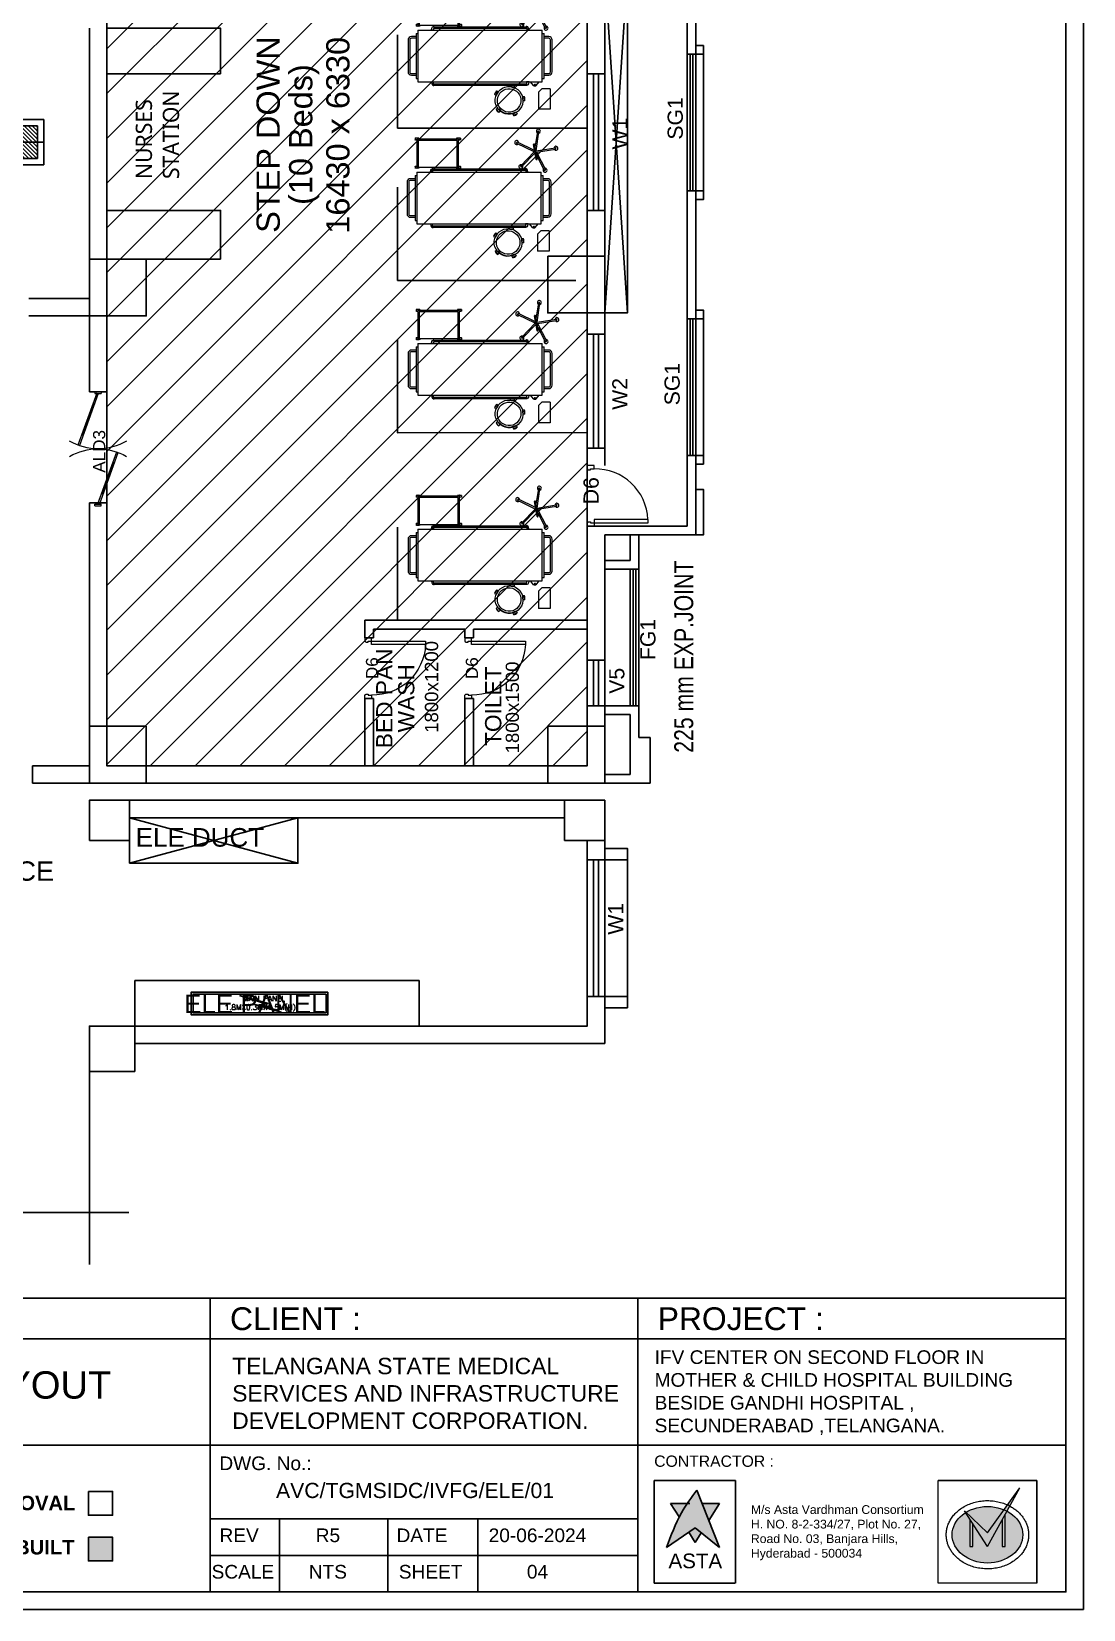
# Model space of a CAD drawing. Header units: millimetres. Extents: x 3552052 to 4144896, y -707811 to -630695.
# Drawn here: x 3640159 to 3654017, y -666235 to -645447 of the extents above; entities that cross this region are included whole.
import ezdxf
from ezdxf.enums import TextEntityAlignment as Align

# ---------------------------------------------------------------- set-up
doc = ezdxf.new("R2010")
doc.units = ezdxf.units.MM
doc.header["$LTSCALE"] = 6
doc.header["$MEASUREMENT"] = 0
doc.layers.get('0').update_dxf_attribs({"linetype": 'CONTINUOUS', "lineweight": 0})
for name, color, linetype, lineweight in [('0.0', 8, 'CONTINUOUS', 0), ('Bed', 33, 'CONTINUOUS', 0), ('Chajja', 7, 'CONTINUOUS', 0), ('COL', 5, 'CONTINUOUS', 0), ('D.F', 251, 'CONTINUOUS', 0), ('DIM', 7, 'CONTINUOUS', 0), ('DOOR', 44, 'CONTINUOUS', 0), ('ELE 36W LED LIGHT', 6, 'CONTINUOUS', 0), ('ELE-36W LED LIGHT', 210, 'CONTINUOUS', 0), ('ELE.ELECTRICAL PANELS', 1, 'CONTINUOUS', 0), ('formate text', 8, 'CONTINUOUS', 0), ('hatch', 252, 'CONTINUOUS', 0), ('JOINERY', 7, 'CONTINUOUS', 0), ('MEP_HVAC_TEXT', 7, 'CONTINUOUS', 0), ('TEXT', 5, 'CONTINUOUS', 0), ('TITLE', 7, 'CONTINUOUS', 0), ('WALL', 8, 'CONTINUOUS', 0), ('Window', 161, 'CONTINUOUS', 0)]:
    doc.layers.add(name, color=color, linetype=linetype, lineweight=lineweight)
doc.styles.add('ARI', font='arial.ttf')
doc.styles.add('ARIAL', font='arial.ttf')
doc.styles.add('FORMATE', font='arialbd.ttf')
doc.styles.add('ROMANS', font='romans.shx')

# ---------------------------------------------------------------- blocks, each defined once
blk = doc.blocks.new('Z$W@#5624')
at = {"layer": 'DOOR'}
for p, q in [((1779, 470), (957, 769)), ((0, 499), (25, 499)), ((0, 400), (0, 499)), ((25, 400), (25, 499)), ((1770, 446), (949, 745)), ((1122, 709), (1113, 685)), ((1610, 518), (1117, 697)), ((1614, 529), (1606, 506)), ((1798, 499), (1773, 499)), ((1773, 400), (1773, 499)), ((1798, 400), (1798, 499)), ((0, 400), (25, 400)), ((19, 429), (28, 453)), ((19, 429), (840, 130)), ((28, 453), (849, 154)), ((183, 369), (192, 393)), ((188, 381), (680, 202)), ((1779, 470), (1770, 446)), ((1798, 400), (1773, 400)), ((685, 214), (676, 190))]:
    blk.add_line(p, q, dxfattribs=at)
at = {"layer": 'DOOR', "color": 145, "extrusion": (0, 0, -1)}
for centre, start_param, end_param in [((0, 449), -0.523599, 0.523599), ((1798, 449), 2.617994, 3.665191)]:
    blk.add_ellipse(centre, major_axis=(899, 0), ratio=1, start_param=start_param, end_param=end_param, dxfattribs=at)
blk = doc.blocks.new('A$C6969112B')
at = {"layer": 'Bed', "color": 8}
for p, q in [((387, 1872), (116, 1872)), ((116, 1872), (116, 1719)), ((387, 1872), (387, 1762)), ((1421, 1704), (1464, 1956)), ((1438, 1701), (1481, 1953)), ((343, 1719), (116, 1719)), ((343, 1719), (387, 1762)), ((428, 1689), (478, 1729)), ((478, 1766), (1160, 1766)), ((478, 131), (478, 1766)), ((521, 1793), (1116, 1793)), ((521, 1766), (521, 1793)), ((1116, 1766), (1116, 1793)), ((1160, 131), (1160, 1766)), ((1374, 1709), (1186, 1807)), ((1421, 1704), (1194, 1823)), ((1409, 1685), (1229, 1510)), ((1425, 1676), (1242, 1497)), ((1324, 1707), (1324, 1710)), ((1329, 1699), (1522, 1666)), ((1332, 1716), (1525, 1683)), ((1340, 1697), (1343, 1714)), ((1425, 1676), (1538, 1447)), ((1438, 1701), (1691, 1738)), ((1443, 1679), (1554, 1454)), ((1483, 1690), (1694, 1721)), ((1512, 1667), (1515, 1685)), ((1530, 1671), (1531, 1675)), ((229, 1539), (227, 1517)), ((227, 1517), (279, 1511)), ((229, 1539), (281, 1533)), ((281, 1533), (279, 1511)), ((428, 1654), (478, 1615)), ((432, 1559), (432, 1557)), ((434, 343), (434, 1557)), ((451, 343), (451, 1557)), ((453, 1559), (453, 1557)), ((476, 1595), (476, 1561)), ((1162, 1595), (1162, 1561)), ((1185, 1559), (1185, 1557)), ((1186, 343), (1186, 1557)), ((1204, 343), (1204, 1557)), ((1205, 1559), (1205, 1557)), ((55, 1439), (34, 1391)), ((54, 1382), (34, 1391)), ((75, 1430), (54, 1382)), ((75, 1430), (55, 1439)), ((72, 1402), (64, 1406)), ((429, 1399), (408, 1396)), ((408, 1396), (414, 1344)), ((436, 1347), (414, 1344)), ((429, 1399), (436, 1347)), ((76, 1196), (91, 1212)), ((116, 1161), (76, 1196)), ((130, 1178), (91, 1212)), ((120, 1198), (114, 1191)), ((116, 1161), (130, 1178)), ((347, 1187), (301, 1160)), ((313, 1141), (301, 1160)), ((358, 1168), (313, 1141)), ((358, 1168), (347, 1187)), ((1234, 703), (1212, 703)), ((1212, 703), (1212, 650)), ((1223, 650), (1212, 650)), ((1223, 131), (1223, 676)), ((1223, 676), (1594, 676)), ((1223, 659), (1577, 659)), ((1234, 703), (1234, 676)), ((1577, 659), (1577, 148)), ((1605, 703), (1583, 703)), ((1583, 703), (1583, 676)), ((1594, 676), (1594, 131)), ((1605, 650), (1594, 650)), ((1605, 703), (1605, 650)), ((432, 340), (432, 343)), ((453, 340), (453, 343)), ((476, 304), (476, 339)), ((1162, 304), (1162, 339)), ((1185, 340), (1185, 343)), ((1205, 340), (1205, 343)), ((1160, 131), (478, 131)), ((521, 105), (521, 131)), ((1116, 105), (521, 105)), ((1116, 105), (1116, 131)), ((1223, 157), (1212, 157)), ((1212, 157), (1212, 105)), ((1234, 105), (1212, 105)), ((1577, 148), (1223, 148)), ((1594, 131), (1223, 131)), ((1234, 131), (1234, 105)), ((1583, 131), (1583, 105)), ((1605, 105), (1583, 105)), ((1605, 157), (1594, 157)), ((1605, 157), (1605, 105))]:
    blk.add_line(p, q, dxfattribs=at)
for points in [[(565, 1793), (565, 1854, -0.414214), (608, 1897), (1029, 1897, -0.414214), (1073, 1854), (1073, 1793)], [(587, 1793), (587, 1854, -0.414214), (608, 1875), (1029, 1875, -0.414214), (1051, 1854), (1051, 1793)], [(476, 1593), (451, 1585, 0.318781), (430, 1563), (430, 1559), (455, 1559), (455, 1563), (476, 1563)], [(1162, 1593), (1186, 1585, -0.318781), (1208, 1563), (1208, 1559), (1182, 1559), (1182, 1563), (1162, 1563)], [(476, 307), (451, 314, -0.318781), (430, 336), (430, 340), (455, 340), (455, 336), (476, 336)], [(1162, 307), (1186, 314, 0.318781), (1208, 336), (1208, 340), (1182, 340), (1182, 336), (1162, 336)], [(1073, 105), (1073, 44, -0.414214), (1029, 0), (608, 0, -0.414214), (565, 44), (565, 105)], [(1051, 105), (1051, 44, -0.414214), (1029, 22), (608, 22, -0.414214), (587, 44), (587, 105)]]:
    blk.add_lwpolyline(points, format="xyb", dxfattribs=at)
for points in [[(432, 1557), (453, 1557)], [(476, 1595), (478, 1595)], [(476, 1561), (478, 1561)], [(1162, 1595), (1160, 1595)], [(1162, 1561), (1160, 1561)], [(1205, 1557), (1185, 1557)], [(432, 343), (453, 343)], [(476, 339), (478, 339)], [(476, 304), (478, 304)], [(1162, 339), (1160, 339)], [(1162, 304), (1160, 304)], [(1205, 343), (1185, 343)]]:
    blk.add_lwpolyline(points, dxfattribs=at)
blk.add_circle((435, 1672), 9.27, dxfattribs=at)
for centre, radius, start, end in [((441, 1672), 21.4, 125.427, 234.573), ((1289, 676), 80.7, 161.0754, 198.9246), ((1158, 676), 80.7, 0, 18.9246), ((1660, 676), 80.7, 161.0754, 180), ((1529, 676), 80.7, 341.0754, 18.9246), ((1289, 131), 80.7, 161.0754, 198.9246), ((1158, 131), 80.7, 341.0754, 0), ((1660, 131), 80.7, 180, 198.9246), ((1529, 131), 80.7, 341.0754, 18.9246)]:
    blk.add_arc(centre, radius, start, end, dxfattribs=at)
at = {"layer": 'Bed', "color": 8, "extrusion": (0, 0, -1)}
for centre, major_axis, start_param, end_param in [((1474, 1962), (18.5, 18.5), 2.86537, 8.468881), ((1471, 1955), (4.94, 4.94), 4.096329, 5.660611), ((1427, 1691), (194, 194), -0.622575, -0.609545), ((1474, 1954), (4.94, 4.94), -0.609545, 0.954736), ((1184, 1818), (18.5, 18.5), 1.608733, 7.212244), ((1189, 1814), (4.94, 4.94), 2.839692, 4.403974), ((1427, 1691), (194, 194), 4.403974, 4.417003), ((1191, 1817), (4.94, 4.94), 4.417003, 5.981285), ((1331, 1705), (4.94, 4.94), 2.525533, 4.096329), ((1331, 1709), (4.94, 4.94), 4.096329, 5.667125), ((1523, 1672), (4.94, 4.94), 0.954736, 2.525533), ((1524, 1676), (4.94, 4.94), -0.61606, 0.954736), ((1699, 1730), (18.5, 18.5), 4.122007, 9.725518), ((1692, 1731), (4.94, 4.94), -0.930219, 0.634062), ((1693, 1728), (4.94, 4.94), 0.647092, 2.211374), ((1427, 1691), (-194, 194), 2.204859, 2.217888), ((232, 1332), (-182, 20), -0.000636, 6.282549), ((232, 1332), (-154, 17), -0.00023, 6.282955), ((261, 1590), (-57.1, 57.1), 3.707499, 4.368094), ((247, 1460), (-57.1, 57.1), 0.565907, 1.226501), ((1230, 1499), (18.5, 18.5), 0.352096, 5.955607), ((1234, 1505), (4.94, 4.94), 3.160366, 4.724648), ((1427, 1691), (-194, 194), 4.718133, 4.731162), ((1237, 1502), (4.94, 4.94), 1.583055, 3.147337), ((1549, 1444), (18.5, 18.5), -0.904541, 4.69897), ((114, 1384), (-57.1, 57.1), 5.588367, 6.248962), ((232, 1332), (-123, 123), 4.624291, 5.911682), ((-5, 1437), (-57.1, 57.1), 2.446775, 3.107369), ((487, 1380), (-57.1, 57.1), 5.038602, 5.699197), ((357, 1363), (-57.1, 57.1), 1.897009, 2.557604), ((1544, 1450), (4.94, 4.94), 1.903729, 3.468011), ((1427, 1691), (194, 194), 1.8907, 1.903729), ((1547, 1451), (4.94, 4.94), 0.326418, 1.8907), ((146, 1236), (-57.1, 57.1), 4.308534, 4.969129), ((61, 1137), (-57.1, 57.1), 1.166941, 1.827536), ((363, 1107), (-57.1, 57.1), 6.205277, 6.865872), ((296, 1220), (-57.1, 57.1), 3.063684, 3.724279)]:
    blk.add_ellipse(centre, major_axis=major_axis, ratio=1, start_param=start_param, end_param=end_param, dxfattribs=at)
blk = doc.blocks.new('1000')
at = {"layer": 'DOOR'}
for p, q in [((0, -111, 0), (0, 0)), ((0, 0), (55, 0, 0)), ((945, 0, 0), (945, -2, 0)), ((1000, 0), (945, 0, 0)), ((1000, -111, 0), (1000, 0)), ((55, -111, 0), (0, -111, 0)), ((55, 0, 0), (55, -3, 0)), ((70, -55, 0), (55, -55, 0)), ((55, -55, 0), (55, -111, 0)), ((55, -111, 0), (55, -1001, 0)), ((111, -111, 0), (55, -111, 0)), ((70, -15, 0), (68, -15, 0)), ((70, -15, 0), (70, -55, 0)), ((111, -1001, 0), (111, -111, 0)), ((930, -15, 0), (930, -55, 0)), ((930, -15, 0), (932, -15, 0)), ((930, -55, 0), (945, -55, 0)), ((945, -55, 0), (945, -111, 0)), ((945, -111, 0), (1000, -111, 0)), ((55, -1001, 0), (111, -1001, 0))]:
    blk.add_line(p, q, dxfattribs=at)
for centre, start_param, end_param in [((55, -15, 0), 3.926897, 5.497693), ((945, -15, 0), -0.785492, 0.785304)]:
    blk.add_ellipse(centre, major_axis=(-8.84, 8.84, 0), ratio=1, start_param=start_param, end_param=end_param, dxfattribs=at)
at = {"layer": 'DOOR', "color": 145}
blk.add_ellipse((71, -128, 0), major_axis=(597, 637, 0), ratio=0.999944, start_param=3.940126, end_param=5.484659, dxfattribs=at)
blk = doc.blocks.new('light300x600')
at = {"layer": 'ELE-36W LED LIGHT', "lineweight": 25}
for p, q in [((918215, -78407), (918215, -79007)), ((918815, -78407), (918215, -78407)), ((918298, -78491), (918299, -78491)), ((918298, -78544), (918352, -78491)), ((918298, -78597), (918405, -78491)), ((918298, -78650), (918458, -78491)), ((918298, -78703), (918511, -78491)), ((918298, -78756), (918564, -78491)), ((918298, -78809), (918617, -78491)), ((918298, -78862), (918670, -78491)), ((918298, -78916), (918723, -78491)), ((918298, -78491), (918298, -78924)), ((918731, -78491), (918298, -78491)), ((918343, -78924), (918731, -78536)), ((918515, -78407), (918515, -79007)), ((918731, -78924), (918731, -78491)), ((918815, -79007), (918815, -78407)), ((918215, -78707), (918815, -78707)), ((918396, -78924), (918731, -78589)), ((918449, -78924), (918731, -78642)), ((918502, -78924), (918731, -78695)), ((918555, -78924), (918731, -78748)), ((918298, -78924), (918731, -78924)), ((918608, -78924), (918731, -78801)), ((918661, -78924), (918731, -78854)), ((918714, -78924), (918731, -78907)), ((918215, -79007), (918815, -79007))]:
    blk.add_line(p, q, dxfattribs=at)
blk = doc.blocks.new('IVF-CONTRACTOR')
at = {"lineweight": -3, "true_color": 0x293189}
h = blk.add_hatch(color=177, dxfattribs=at)
h.dxf.hatch_style = 1
edge = h.paths.add_edge_path()
edge.add_spline(control_points=[(3037286, -1386527), (3037185, -1386667), (3036944, -1387001), (3036801, -1387388), (3036719, -1387609)], knot_values=[0, 0, 0, 0, 519.520055, 1226.818077, 1226.818077, 1226.818077, 1226.818077], degree=3, periodic=0)
edge.add_line((3036719, -1387609), (3037255, -1387240))
edge.add_line((3037255, -1387240), (3037717, -1387609))
edge.add_line((3037717, -1387609), (3037286, -1386527))
at = {"lineweight": -3, "true_color": 0xc7c8ca}
h = blk.add_hatch(color=9, dxfattribs=at)
h.dxf.hatch_style = 1
edge = h.paths.add_edge_path()
edge.add_spline(control_points=[(3036953, -1387033), (3036967, -1387008), (3037022, -1386919), (3037088, -1386836), (3037139, -1386779)], knot_values=[3356.588859, 3356.588859, 3356.588859, 3356.588859, 3831.174934, 5081.098827, 5081.098827, 5081.098827, 5081.098827], degree=3, periodic=0)
edge.add_line((3037139, -1386779), (3036793, -1386779))
edge.add_line((3036793, -1386779), (3036953, -1387033))
h.paths.add_polyline_path([(3037717, -1386779), (3037386, -1386779), (3037515, -1387102)])
h.paths.add_polyline_path([(3037370, -1387332), (3037255, -1387240), (3037134, -1387323), (3037255, -1387517)])
at = {"true_color": 0xed1f24}
h = blk.add_hatch(color=240, dxfattribs=at)
h.dxf.hatch_style = 1
edge = h.paths.add_edge_path()
edge.add_line((3042329, -1386921), (3042349, -1386951))
edge.add_ellipse((3042760, -1387369), major_axis=(-665, 0), ratio=0.800236, start_angle=-52.6357, end_angle=-51.8324, ccw=False)
edge.add_line((3042356, -1386946), (3042329, -1386921))
at = {"layer": '0.0', "true_color": 0xed1f24}
h = blk.add_hatch(color=240, dxfattribs=at)
h.dxf.hatch_style = 1
edge = h.paths.add_edge_path()
edge.add_line((3042760, -1387590), (3043125, -1386925))
edge.add_ellipse((3042760, -1387369), major_axis=(-665, 0), ratio=0.800236, start_angle=-123.3804, end_angle=-117.8517)
edge.add_line((3043070, -1386899), (3042760, -1387331))
edge.add_line((3042760, -1387331), (3042356, -1386946))
edge.add_ellipse((3042760, -1387369), major_axis=(-665, 0), ratio=0.800236, start_angle=-52.6357, end_angle=-51.8324)
edge.add_line((3042349, -1386951), (3042760, -1387590))
edge = h.paths.add_edge_path()
edge.add_spline(control_points=[(3043179, -1386828), (3043165, -1386821), (3043150, -1386814), (3043136, -1386807)], knot_values=[-2.156071, -2.156071, -2.156071, -2.156071, -2.090953, -2.090953, -2.090953, -2.090953], degree=3, periodic=0)
edge.add_line((3043136, -1386807), (3043070, -1386899))
edge.add_ellipse((3042760, -1387369), major_axis=(-665, 0), ratio=0.800236, start_angle=-123.3804, end_angle=-117.8517, ccw=False)
edge.add_line((3043125, -1386925), (3043179, -1386828))
edge = h.paths.add_edge_path()
edge.add_line((3043367, -1386486), (3043136, -1386807))
edge.add_spline(control_points=[(3043136, -1386807), (3043150, -1386814), (3043165, -1386821), (3043179, -1386828)], knot_values=[-2.156071, -2.156071, -2.156071, -2.156071, -2.090953, -2.090953, -2.090953, -2.090953], degree=3, periodic=0)
edge.add_line((3043179, -1386828), (3043367, -1386486))
at = {"layer": '0.0', "true_color": 0x139b48}
h = blk.add_hatch(color=114, dxfattribs=at)
h.dxf.hatch_style = 1
edge = h.paths.add_edge_path()
edge.add_ellipse((3042760, -1387369), major_axis=(-665, 0), ratio=0.800236, start_angle=-51.8324, end_angle=236.6196)
edge.add_line((3043125, -1386925), (3043091, -1386988))
edge.add_line((3043091, -1386988), (3043091, -1387590))
edge.add_line((3043091, -1387590), (3043036, -1387590))
edge.add_line((3043036, -1387590), (3043036, -1387088))
edge.add_line((3043036, -1387088), (3042760, -1387590))
edge.add_line((3042760, -1387590), (3042484, -1387160))
edge.add_line((3042484, -1387160), (3042484, -1387590))
edge.add_line((3042484, -1387590), (3042428, -1387590))
edge.add_line((3042428, -1387590), (3042428, -1387075))
edge.add_line((3042428, -1387075), (3042349, -1386951))
edge = h.paths.add_edge_path()
edge.add_ellipse((3042760, -1387369), major_axis=(-665, 0), ratio=0.800236, start_angle=-117.8517, end_angle=-52.6357)
edge.add_line((3042356, -1386946), (3042760, -1387331))
edge.add_line((3042760, -1387331), (3043070, -1386899))
at = {"layer": '0.0', "true_color": 0x000000}
h = blk.add_hatch(color=18, dxfattribs=at)
h.dxf.hatch_style = 1
h.paths.add_polyline_path([(3042484, -1387160), (3042428, -1387075), (3042428, -1387590), (3042484, -1387590)])
h.paths.add_polyline_path([(3043036, -1387590), (3043091, -1387590), (3043091, -1386988), (3043036, -1387088)])
at = {"lineweight": -3}
for p, q in [((3036484, -1386350), (3038013, -1386350)), ((3036484, -1388267), (3036484, -1386350)), ((3036485, -1386350), (3038009, -1386350)), ((3036485, -1388278), (3036485, -1386350)), ((3038013, -1386350), (3038013, -1388267)), ((3041829, -1386350), (3043688, -1386350)), ((3043688, -1386350), (3043688, -1388278)), ((3038011, -1388278), (3036483, -1388278))]:
    blk.add_line(p, q, dxfattribs=at)
at = {"color": 251, "lineweight": -3, "true_color": 0x636466}
for p, q in [((3037717, -1387609), (3037286, -1386527)), ((3036793, -1386779), (3037155, -1386779)), ((3036953, -1387033), (3036793, -1386779)), ((3037386, -1386779), (3037717, -1386779)), ((3037515, -1387102), (3037717, -1386779)), ((3036719, -1387609), (3037255, -1387240)), ((3037255, -1387517), (3037134, -1387323)), ((3037717, -1387609), (3037255, -1387240)), ((3037255, -1387517), (3037370, -1387332))]:
    blk.add_line(p, q, dxfattribs=at)
blk.add_spline([(3036719, -1387609), (3036998, -1386959), (3037286, -1386527)], degree=3, dxfattribs=at)
at = {"layer": '0.0'}
for p, q in [((3036485, -1386350), (3038009, -1386350)), ((3036485, -1388278), (3036485, -1386350)), ((3036485, -1388278), (3036485, -1386350)), ((3036485, -1386350), (3038009, -1386350)), ((3038013, -1386350), (3038013, -1388278)), ((3041829, -1386350), (3043688, -1386350)), ((3041829, -1388278), (3041829, -1386350)), ((3043688, -1386350), (3043688, -1388278)), ((3038009, -1388278), (3036485, -1388278)), ((3043688, -1388278), (3041829, -1388278))]:
    blk.add_line(p, q, dxfattribs=at)
at = {"layer": '0.0', "color": 18, "true_color": 0x000000}
for p, q in [((3042760, -1387590), (3043367, -1386486)), ((3042760, -1387331), (3043367, -1386486)), ((3042760, -1387590), (3042329, -1386921)), ((3042329, -1386921), (3042760, -1387331)), ((3042428, -1387075), (3042428, -1387590)), ((3043036, -1387088), (3043036, -1387590)), ((3043091, -1387590), (3043091, -1386988)), ((3042484, -1387590), (3042484, -1387160)), ((3042428, -1387590), (3042484, -1387590)), ((3043036, -1387590), (3043091, -1387590))]:
    blk.add_line(p, q, dxfattribs=at)
at = {"layer": '0.0'}
blk.add_ellipse((3042760, -1387369), major_axis=(-665, 0), ratio=0.800236, start_param=-3.141592653589793, end_param=3.141592653589793, dxfattribs=at)
blk.add_open_spline([(3043535, -1387369), (3043535, -1387353), (3043534, -1387336), (3043530, -1387296), (3043527, -1387272), (3043516, -1387226), (3043509, -1387202), (3043492, -1387157), (3043483, -1387135), (3043460, -1387092), (3043448, -1387071), (3043420, -1387031), (3043405, -1387011), (3043372, -1386974), (3043355, -1386956), (3043318, -1386922), (3043298, -1386906), (3043258, -1386875), (3043236, -1386861), (3043183, -1386829), (3043150, -1386812), (3043081, -1386783), (3043045, -1386771), (3042972, -1386750), (3042935, -1386742), (3042860, -1386731), (3042821, -1386728), (3042745, -1386726), (3042706, -1386727), (3042630, -1386735), (3042593, -1386741), (3042518, -1386757), (3042482, -1386768), (3042412, -1386794), (3042377, -1386809), (3042312, -1386843), (3042280, -1386862), (3042221, -1386905), (3042194, -1386928), (3042147, -1386974), (3042127, -1386996), (3042091, -1387042), (3042074, -1387067), (3042045, -1387117), (3042033, -1387143), (3042012, -1387197), (3042003, -1387225), (3041992, -1387276), (3041988, -1387299), (3041984, -1387347), (3041984, -1387371), (3041986, -1387418), (3041989, -1387442), (3041997, -1387489), (3042003, -1387512), (3042018, -1387557), (3042026, -1387580), (3042047, -1387623), (3042058, -1387645), (3042084, -1387686), (3042098, -1387706), (3042129, -1387744), (3042145, -1387762), (3042180, -1387798), (3042199, -1387814), (3042238, -1387846), (3042259, -1387861), (3042311, -1387894), (3042343, -1387912), (3042409, -1387944), (3042444, -1387957), (3042515, -1387980), (3042552, -1387989), (3042626, -1388003), (3042664, -1388007), (3042740, -1388012), (3042778, -1388012), (3042854, -1388008), (3042892, -1388003), (3042966, -1387989), (3043003, -1387980), (3043074, -1387958), (3043109, -1387944), (3043175, -1387913), (3043208, -1387895), (3043268, -1387856), (3043297, -1387834), (3043351, -1387787), (3043376, -1387761), (3043416, -1387713), (3043432, -1387690), (3043462, -1387643), (3043475, -1387619), (3043497, -1387569), (3043507, -1387543), (3043522, -1387491), (3043527, -1387464), (3043533, -1387415), (3043535, -1387392), (3043535, -1387369)], degree=3, knots=[-3.141593, -3.141593, -3.141593, -3.141593, -3.06788, -3.06788, -2.960953, -2.960953, -2.854026, -2.854026, -2.747099, -2.747099, -2.640172, -2.640172, -2.533245, -2.533245, -2.426319, -2.426319, -2.319392, -2.319392, -2.212465, -2.212465, -2.059875, -2.059875, -1.907286, -1.907286, -1.754697, -1.754697, -1.602107, -1.602107, -1.449518, -1.449518, -1.296928, -1.296928, -1.144339, -1.144339, -0.99175, -0.99175, -0.83916, -0.83916, -0.686571, -0.686571, -0.558641, -0.558641, -0.43071, -0.43071, -0.30278, -0.30278, -0.17485, -0.17485, -0.068516, -0.068516, 0.037819, 0.037819, 0.144154, 0.144154, 0.250488, 0.250488, 0.356823, 0.356823, 0.463157, 0.463157, 0.569492, 0.569492, 0.675826, 0.675826, 0.782161, 0.782161, 0.888495, 0.888495, 1.039928, 1.039928, 1.191361, 1.191361, 1.342794, 1.342794, 1.494227, 1.494227, 1.64566, 1.64566, 1.797093, 1.797093, 1.948526, 1.948526, 2.099959, 2.099959, 2.251392, 2.251392, 2.402825, 2.402825, 2.554258, 2.554258, 2.675591, 2.675591, 2.796924, 2.796924, 2.918258, 2.918258, 3.039591, 3.039591, 3.141593, 3.141593, 3.141593, 3.141593], dxfattribs=at)
at = {"lineweight": -3, "attachment_point": 1, "style": 'ARIAL'}
for s, width, gutter_width, insert, char_height in [('{\\C256;CONTRACTOR :}', 3919.85, 1060, (3036485, -1385878), 212.06), ('{\\C256;M/s Asta Vardhman Consortium\\PH. NO. 8-2-334/27, Plot No. 27, Road No. 03, Banjara Hills, Hyderabad - 500034}', 3696.75, 822, (3038306, -1386813), 164.38)]:
    blk.add_mtext_dynamic_manual_height_columns(s, width=width, gutter_width=gutter_width, heights=[0], dxfattribs=dict(at, insert=insert, char_height=char_height))
at = {"lineweight": 100, "insert": (3036754, -1387723), "char_height": 276.9, "attachment_point": 1, "style": 'ARIAL'}
blk.add_mtext_dynamic_manual_height_columns('ASTA', width=997.56, gutter_width=254, heights=[0], dxfattribs=at)

msp = doc.modelspace()

# ---------------------------------------------------------------- hatches: boundary and pattern name
at = {"layer": 'D.F', "lineweight": -3}
h = msp.add_hatch(dxfattribs=at)
h.set_pattern_fill('ANSI31', scale=3333, style=0)
h.set_pattern_definition([(45, (604798.23, 78814.76), (-294.59836, 294.59836), [])])
h.paths.add_polyline_path([(3641150.4, -638688.9), (3647480.4, -638688.9), (3647480.4, -655118.9), (3641150.4, -655118.9)])
at = {"layer": 'MEP_HVAC_TEXT', "lineweight": -3}
h = msp.add_hatch(color=1, dxfattribs=at)
h.dxf.hatch_style = 1
h.paths.add_polyline_path([(3640907.5, -665284.1), (3640907.5, -665596.7), (3641226.3, -665596.7), (3641226.3, -665284.1)])

# ---------------------------------------------------------------- linework, layer by layer
at = {"lineweight": -3}
for p, q in [((3653785.4, -662135.9), (3632605.4, -662135.9)), ((3642510.6, -666003.3), (3642510.6, -662135.9))]:
    msp.add_line(p, q, dxfattribs=at)
at = {"color": 7, "lineweight": 30}
msp.add_line((3653785.4, -666003.3), (3642510.6, -666003.3), dxfattribs=at)
for points in [[(3654017.3, -634223.7), (3654017.3, -666235.1), (3608936.1, -666235.1), (3608936.1, -634223.7)], [(3653785.4, -634455.5), (3653785.4, -666003.3), (3609167.9, -666003.3), (3609167.9, -634455.5)]]:
    msp.add_lwpolyline(points, close=True, dxfattribs=at)
at = {"layer": '0.0', "color": 7, "lineweight": 30, "elevation": -120}
for points in [[(3640907.5, -664681.1), (3641226.3, -664681.1), (3641226.3, -664993.8), (3640907.5, -664993.8)], [(3640907.5, -665284.1), (3641226.3, -665284.1), (3641226.3, -665596.7), (3640907.5, -665596.7)]]:
    msp.add_lwpolyline(points, close=True, dxfattribs=at)
at = {"layer": 'Chajja', "color": 7, "lineweight": 30}
msp.add_line((3648010.4, -656358.9, -101230.8), (3648010.4, -658158.9, -101230.8), dxfattribs=at)
at = {"layer": 'Chajja', "color": 251, "lineweight": -3, "elevation": -101230.8}
msp.add_lwpolyline([(3647710.4, -656208.9), (3648010.4, -656208.9), (3648010.4, -656358.9), (3647710.4, -656358.9)], dxfattribs=at)
at = {"layer": 'Chajja', "color": 7, "lineweight": 30, "elevation": -101230.8}
msp.add_lwpolyline([(3647710.4, -658158.9), (3648010.4, -658158.9), (3648010.4, -658308.9), (3647710.4, -658308.9)], dxfattribs=at)
at = {"layer": 'COL', "color": 7, "lineweight": 30}
for points in [[(3640920.4, -656104.1), (3640920.4, -655574.1), (3641450.4, -655574.1), (3641450.4, -656104.1)], [(3647180.4, -656104.1), (3647180.4, -655574.1), (3647710.4, -655574.1), (3647710.4, -656104.1)]]:
    msp.add_lwpolyline(points, close=True, dxfattribs=at)
at = {"layer": 'COL', "color": 7, "lineweight": 30, "elevation": -101230.8}
msp.add_lwpolyline([(3641520.4, -659148.9), (3641520.4, -658548.9), (3640920.4, -658548.9), (3640920.4, -659148.9)], close=True, dxfattribs=at)
at = {"layer": 'D.F', "color": 251, "lineweight": -3}
for p, q in [((3648910.4, -641213.9), (3648910.4, -652078.9)), ((3648795.4, -641328.9), (3648795.4, -651963.9)), ((3647480.4, -648403.9), (3647480.4, -645403.9)), ((3647710.4, -648403.9), (3647710.4, -645403.9)), ((3648910.4, -645746.4, -101230.8), (3648795.4, -645746.4)), ((3649010.4, -645746.4), (3649010.4, -647546.4)), ((3647480.4, -649154.1), (3647480.4, -651163.9)), ((3647710.4, -649154.1), (3647710.4, -651163.9)), ((3649010.4, -649231.4), (3649010.4, -651031.4)), ((3648910.4, -651031.4, -101230.8), (3648795.4, -651031.4)), ((3647480.4, -651963.9, -101230.8), (3648795.4, -651963.9, -101230.8)), ((3647480.4, -651963.9), (3647480.4, -654599.1)), ((3647710.4, -652078.9, -101230.8), (3648910.4, -652078.9, -101230.8)), ((3647710.4, -652078.9), (3647710.4, -654599.1)), ((3648045.4, -652078.9, -101228.4), (3648045.4, -652413.9, -101226.7)), ((3648160.4, -652078.9, -101228.5), (3648160.4, -652528.9, -101226.7)), ((3647710.4, -652413.9, 4.1), (3648045.4, -652413.9, -81824.1)), ((3647710.4, -652528.9, 4.1), (3648160.4, -652528.9, -101226.7)), ((3644550.4, -653433.9), (3644550.4, -653203.9)), ((3647480.4, -653203.9), (3644550.4, -653203.9)), ((3644665.4, -653433.9), (3644665.4, -653318.9)), ((3645865.4, -653318.9), (3644665.4, -653318.9)), ((3645865.4, -653433.9), (3645865.4, -653318.9)), ((3645980.4, -653433.9), (3645980.4, -653318.9)), ((3647480.4, -653318.9), (3645980.4, -653318.9)), ((3644665.4, -653433.9), (3644550.4, -653433.9)), ((3645980.4, -653433.9), (3645865.4, -653433.9)), ((3644665.4, -654233.9), (3644550.4, -654233.9)), ((3644550.4, -655118.9), (3644550.4, -654233.9)), ((3644665.4, -655118.9), (3644665.4, -654233.9)), ((3645980.4, -654233.9), (3645865.4, -654233.9)), ((3645865.4, -655118.9), (3645865.4, -654233.9)), ((3645980.4, -655118.9), (3645980.4, -654233.9)), ((3647710.4, -654328.9, 4.1), (3648160.4, -654328.9, -101226.7)), ((3648160.4, -654748.9, -101228.4), (3648160.4, -654328.9, -101226.7)), ((3647710.4, -654443.9, 4.1), (3648045.4, -654443.9, -81824.1)), ((3648045.4, -655233.9, -101230.8), (3648045.4, -654443.9, -101226.7)), ((3648160.4, -654748.9, -101230.8), (3648310.4, -654748.9, -101230.8)), ((3648310.4, -655348.9, -253628), (3648310.4, -654748.9, -202461.5)), ((3641670.4, -655118.9), (3646960.4, -655118.9)), ((3647710.4, -655233.9, -101230.8), (3648045.4, -655233.9, -101230.8)), ((3641670.4, -655348.9), (3646960.4, -655348.9)), ((3647710.4, -655348.9, -101230.8), (3648160.4, -655348.9, -101230.8)), ((3648160.4, -655348.9, -101230.8), (3648310.4, -655348.9, -101230.8)), ((3641450.4, -655574.1), (3647180.4, -655574.1)), ((3641450.4, -655804.1), (3645265.4, -655804.1)), ((3645265.4, -655804.1), (3647180.4, -655804.1)), ((3641239.4, -658549.1), (3647180.4, -658549.1))]:
    msp.add_line(p, q, dxfattribs=at)
at = {"layer": 'D.F', "color": 251, "lineweight": -3, "ltscale": 200}
msp.add_line((3648160.4, -652528.9, -101226.7), (3648160.4, -654328.9, -101226.7), dxfattribs=at)
at = {"layer": 'D.F', "color": 7, "lineweight": 30}
for points, elevation in [([(3647710.4, -649154.1), (3647710.4, -644654.1), (3648010.4, -644654.1), (3648010.4, -649154.1)], 27934.8), ([(3648045.4, -652528.9), (3648045.4, -654328.9), (3648160.4, -654328.9), (3648160.4, -652528.9)], -101227.2), ([(3648120.4, -652528.9), (3648085.4, -652528.9), (3648085.4, -654328.9), (3648120.4, -654328.9)], -101227.2), ([(3647480.4, -654328.9), (3647710.4, -654328.9), (3647710.4, -653728.9), (3647480.4, -653728.9)], 4.1), ([(3647480.4, -654328.9), (3647710.4, -654328.9), (3647710.4, -653728.9), (3647480.4, -653728.9)], 4.1), ([(3647560.4, -654328.9), (3647630.4, -654328.9), (3647630.4, -653728.9), (3647560.4, -653728.9)], 4.1), ([(3647560.4, -654328.9), (3647630.4, -654328.9), (3647630.4, -653728.9), (3647560.4, -653728.9)], 4.1)]:
    msp.add_lwpolyline(points, close=True, dxfattribs=dict(at, elevation=elevation))
for points, elevation in [([(3648010.4, -644654.1), (3647710.4, -649154.1)], 27934.8), ([(3648010.4, -649154.1), (3647710.4, -644654.1)], 27934.8), ([(3648910.4, -645746.4), (3649010.4, -645746.4), (3649010.4, -645631.4), (3648910.4, -645631.4)], -101230.8), ([(3648910.4, -651146.4), (3649010.4, -651146.4), (3649010.4, -651031.4), (3648910.4, -651031.4)], -101230.8), ([(3648910.4, -651478.9), (3649010.4, -651478.9), (3649010.4, -652078.9), (3648910.4, -652078.9)], -101230.8), ([(3647710.4, -656208.9), (3648010.4, -656208.9), (3648010.4, -656358.9), (3647710.4, -656358.9)], -101230.8)]:
    msp.add_lwpolyline(points, dxfattribs=dict(at, elevation=elevation))
at = {"layer": 'D.F', "color": 7, "lineweight": 30, "ltscale": 15}
for points in [[(3642650.4, -646003.9), (3642650.4, -645403.9), (3641150.4, -645403.9), (3641150.4, -646003.9)], [(3642650.4, -648444.1), (3642650.4, -647804.1), (3641150.4, -647804.1), (3641150.4, -648444.1)]]:
    msp.add_lwpolyline(points, close=True, dxfattribs=at)
at = {"layer": 'D.F', "color": 7, "lineweight": 30, "ltscale": 10, "flags": 128}
for points in [[(3647480.4, -646718.9), (3644980.9, -646718.9), (3644980.9, -645490.1)], [(3647330.4, -648726.4), (3644980.9, -648726.4), (3644980.9, -647497.6)], [(3647480.4, -650729.9), (3644980.9, -650733.9), (3644980.9, -649505.1)], [(3647480.4, -653203.9), (3644980.9, -653203.9), (3644980.9, -651975.1)]]:
    msp.add_lwpolyline(points, dxfattribs=at)
at = {"layer": 'D.F', "color": 7, "lineweight": 30}
for points in [[(3648910.4, -645746.4), (3649010.4, -645746.4), (3649010.4, -645631.4), (3648910.4, -645631.4)], [(3648910.4, -647661.4), (3649010.4, -647661.4), (3649010.4, -647546.4), (3648910.4, -647546.4)], [(3648910.4, -649231.4), (3649010.4, -649231.4), (3649010.4, -649116.4), (3648910.4, -649116.4)], [(3648910.4, -651146.4), (3649010.4, -651146.4), (3649010.4, -651031.4), (3648910.4, -651031.4)], [(3643668.7, -656404.1), (3641450.4, -655804.1)], [(3641450.4, -656404.1), (3643668.7, -655804.1)]]:
    msp.add_lwpolyline(points, dxfattribs=at)
for points in [[(3648795.4, -645746.4), (3648795.4, -647546.4), (3648910.4, -647546.4), (3648910.4, -645746.4)], [(3648870.4, -645746.4), (3648835.4, -645746.4), (3648835.4, -647546.4), (3648870.4, -647546.4)], [(3647710.4, -647803.9), (3647480.4, -647803.9), (3647480.4, -646003.9), (3647710.4, -646003.9)], [(3647630.4, -647803.9), (3647560.4, -647803.9), (3647560.4, -646003.9), (3647630.4, -646003.9)], [(3640920.4, -648444.1), (3641670.4, -648444.1), (3641670.4, -649194.1), (3640920.4, -649194.1)], [(3646960.4, -648404.1), (3647710.4, -648404.1), (3647710.4, -649154.1), (3646960.4, -649154.1)], [(3648795.4, -649231.4), (3648795.4, -651031.4), (3648910.4, -651031.4), (3648910.4, -649231.4)], [(3648870.4, -649231.4), (3648835.4, -649231.4), (3648835.4, -651031.4), (3648870.4, -651031.4)], [(3647710.4, -650933.9), (3647480.4, -650933.9), (3647480.4, -649433.9), (3647710.4, -649433.9)], [(3647630.4, -650933.9), (3647560.4, -650933.9), (3647560.4, -649433.9), (3647630.4, -649433.9)], [(3641670.4, -654599.1), (3641670.4, -655349.1), (3640920.4, -655349.1), (3640920.4, -654599.1)], [(3647710.4, -654599.1), (3647710.4, -655349.1), (3646960.4, -655349.1), (3646960.4, -654599.1)], [(3640920.4, -656104.1), (3640920.4, -655574.1), (3641450.4, -655574.1), (3641450.4, -656104.1)], [(3647180.4, -656104.1), (3647180.4, -655574.1), (3647710.4, -655574.1), (3647710.4, -656104.1)], [(3641450.4, -656404.1), (3641450.4, -655804.1), (3643668.7, -655804.1), (3643668.7, -656404.1)]]:
    msp.add_lwpolyline(points, close=True, dxfattribs=at)
at = {"layer": 'ELE.ELECTRICAL PANELS', "lineweight": -3, "elevation": -101230.8}
for points in [[(3644062.3, -658101.1), (3644062.3, -658401.5), (3642262.3, -658401.5), (3642262.3, -658101.1)], [(3644038.5, -658127), (3644038.5, -658375.2), (3642286.2, -658375.2), (3642286.2, -658127)]]:
    msp.add_lwpolyline(points, close=True, dxfattribs=at)
msp.add_lwpolyline([(3642899.8, -658145.3), (3643243.5, -658257.7), (3643128.2, -658275.4), (3643445.8, -658364.4), (3643196.6, -658271.8), (3643279.8, -658254.2), (3642899.8, -658145.3)], dxfattribs=at)
at = {"layer": 'hatch', "color": 7, "lineweight": 30}
msp.add_line((3653785.4, -662135), (3653785.4, -666003.3), dxfattribs=at)
at = {"layer": 'MEP_HVAC_TEXT', "lineweight": -3}
for p, q in [((3648145.5, -662135.9), (3648145.5, -666003.3)), ((3642510.6, -662669), (3636028.9, -662669)), ((3648145.5, -662669), (3642510.6, -662669)), ((3648145.5, -662669), (3653785.4, -662669)), ((3642510.6, -664069.1), (3636028.9, -664069.1)), ((3648145.5, -664069.6), (3642505.6, -664069.1)), ((3648145.5, -664069.6), (3653785.4, -664069.1)), ((3642510.6, -665043.3), (3648145.5, -665043.3)), ((3643426.6, -665043.3), (3643426.6, -666003.3)), ((3644853.3, -665043.3), (3644853.3, -666003.3)), ((3646037.1, -665043.3), (3646037.1, -666003.3)), ((3642510.6, -665523.3), (3648145.5, -665523.3))]:
    msp.add_line(p, q, dxfattribs=at)
at = {"layer": 'WALL', "color": 7, "lineweight": 30}
for p, q in [((3640920.4, -648444.1), (3640920.4, -645403.9)), ((3641150.4, -648444.1), (3641150.4, -645403.9)), ((3640920.4, -648964.1), (3640125.4, -648964.1)), ((3640920.4, -648964.1), (3640125.4, -648964.1)), ((3640920.4, -649194.1), (3640125.4, -649194.1)), ((3640920.4, -650194.2), (3640920.4, -649194.1)), ((3641150.4, -650194.2), (3641150.4, -649194.1)), ((3641150.4, -650194.2), (3640920.4, -650194.2)), ((3641150.4, -651654.2), (3640920.4, -651654.2)), ((3640920.4, -654599.1), (3640920.4, -651654.2)), ((3641150.4, -654599.1), (3641150.4, -651654.2)), ((3640170.4, -655348.9), (3640170.4, -655118.9)), ((3640920.4, -655118.9), (3640170.4, -655118.9)), ((3640170.4, -655348.9), (3640170.4, -655118.9)), ((3640920.4, -655118.9), (3640170.4, -655118.9)), ((3640920.4, -655348.9), (3640170.4, -655348.9)), ((3640920.4, -655348.9), (3640170.4, -655348.9)), ((3641450.4, -655804.1), (3645265.4, -655804.1)), ((3645265.4, -655804.1), (3647180.4, -655804.1)), ((3641520.4, -657948.9, -101230.8), (3645265.4, -657948.9, -101230.8)), ((3641520.4, -658548.9, -101230.8), (3641520.4, -657948.9, -101230.8)), ((3645265.4, -657948.9, -101230.8), (3645265.4, -658548.9, -101230.8)), ((3640920.4, -658548.9), (3640920.4, -661691.1)), ((3639541.2, -661006.2), (3641438.6, -661006.2))]:
    msp.add_line(p, q, dxfattribs=at)
at = {"layer": 'WALL', "color": 251, "lineweight": -3}
msp.add_lwpolyline([(3641150.4, -638688.9), (3647480.4, -638688.9), (3647480.4, -655118.9), (3641150.4, -655118.9)], close=True, dxfattribs=at)
at = {"layer": 'WALL', "color": 251, "lineweight": -3, "elevation": -101230.8}
for points in [[(3641520.4, -658778.9), (3647710.4, -658778.9), (3647710.4, -656104.1)], [(3641520.4, -658548.9), (3647480.4, -658548.9), (3647480.4, -656104.1)]]:
    msp.add_lwpolyline(points, dxfattribs=at)
at = {"layer": 'Window', "color": 7, "lineweight": 30, "elevation": -101230.8}
for points in [[(3647710.4, -658158.9), (3647480.4, -658158.9), (3647480.4, -656358.9), (3647710.4, -656358.9)], [(3647630.4, -658158.9), (3647560.4, -658158.9), (3647560.4, -656358.9), (3647630.4, -656358.9)]]:
    msp.add_lwpolyline(points, close=True, dxfattribs=at)

# ---------------------------------------------------------------- block references
at = {"color": 240, "lineweight": -3, "true_color": 0xed1f24, "xscale": 0.6996986118333114, "yscale": 0.6996986118333114, "zscale": 0.6996986118333114}
msp.add_blockref('IVF-CONTRACTOR', (1523737.9, 305489.2), dxfattribs=at)
at = {"layer": 'D.F', "color": 7, "lineweight": 30, "xscale": -1, "rotation": 270}
for p in [(3645119.2, -646587), (3645106, -648458.4), (3645119.2, -650715.8), (3645119.2, -653162.3)]:
    msp.add_blockref('A$C6969112B', p, dxfattribs=at)
at = {"layer": 'D.F', "color": 251, "lineweight": -3}
for name, p, xscale, yscale, zscale, rotation in [('Z$W@#5624', (3640660.4, -650194.2), 0.8343726266175508, 0.8343726266175508, 0.8343726266175508, 270), ('1000', (3647480.4, -651963.9, -101230.8), 0.7999999984167688, 0.7999999984167688, 0.7999999984167688, 90.0000132735122), ('1000', (3644550.4, -653433.9), -0.7999999988824308, 0.7999999986495823, 0.7999999999883585, 89.99998672648756), ('1000', (3645865.4, -653433.9), -0.7999999988824308, 0.7999999986495823, 0.7999999999883585, 89.99998672648756)]:
    msp.add_blockref(name, p, dxfattribs=dict(at, xscale=xscale, yscale=yscale, zscale=zscale, rotation=rotation))
at = {"layer": 'ELE 36W LED LIGHT', "lineweight": -3, "rotation": 89.9999999995464}
msp.add_blockref('light300x600', (3561313, -1565418.6), dxfattribs=at)

# ---------------------------------------------------------------- texts
at = {"layer": 'D.F', "color": 251, "lineweight": -3, "style": 'ARIAL'}
for s, p in [('STEP DOWN', (3643429.2, -646804.1)), ('16430 x 6330', (3644347.6, -646813.8)), ('(10 Beds)', (3643858.1, -646804.1))]:
    msp.add_text(s, height=306.13, rotation=90, dxfattribs=at).set_placement(p, align=Align.CENTER)
at = {"layer": 'D.F', "color": 251, "lineweight": -3, "style": 'ARIAL', "width": 1}
for s, height, p in [('SG1', 200, (3648739.1, -646871.1)), ('W1', 200, (3648009.9, -647000.6)), ('SG1', 200, (3648698.1, -650370.8)), ('W2', 200, (3648009.9, -650430.6)), ('ALD3', 161.2, (3641130.4, -651259.6)), ('D6', 200, (3647630.7, -651674.9, -202461.5)), ('FG1', 200, (3648378.9, -653727.5)), ('D6', 161.2, (3644725.6, -653978.4)), ('D6', 161.2, (3646040.6, -653978.4)), ('V5', 200, (3647968.9, -654171.6, 4.1)), ('V5', 200, (3647968.9, -654171.6, 4.1))]:
    msp.add_text(s, height=height, rotation=90, dxfattribs=at).set_placement(p)
at = {"layer": 'D.F', "color": 251, "lineweight": -3, "style": 'ARI', "width": 0.8}
msp.add_text('225 mm EXP.JOINT', height=250, rotation=90, dxfattribs=at).set_placement((3648951.5, -654948.1, 101230.8), align=Align.BOTTOM_LEFT)
at = {"layer": 'D.F', "color": 251, "lineweight": -3, "style": 'ARIAL'}
for s, p in [('1800x1200', (3645341.1, -654081, 0)), ('1800x1500', (3646405.6, -654351.5, 101230.8))]:
    msp.add_text(s, height=175, rotation=90, dxfattribs=at).set_placement(p, align=Align.TOP_CENTER)
for s, p in [('BED PAN', (3644977.3, -654231.6, 0)), ('WASH', (3645266.4, -654231.6, 0)), ('TOILET', (3646412.3, -654335.6, 101230.8))]:
    msp.add_text(s, height=214.29, rotation=90, dxfattribs=at).set_placement(p, align=Align.BOTTOM_CENTER)
for s, p in [('ELE DUCT', (3642376.9, -656259.2, -80984.6)), ('ELE PANEL', (3643101.2, -658452.4, -80984.6))]:
    msp.add_text(s, height=244.9, dxfattribs=at).set_placement(p, align=Align.BOTTOM_CENTER)
at = {"layer": 'D.F', "color": 251, "lineweight": -3, "insert": (3642105.9, -647390.4), "char_height": 214.291, "width": 161.6, "attachment_point": 7, "rotation": 90, "style": 'ARIAL'}
msp.add_mtext('{\\fSegoe Script|b0|i0|c0|p34;NURSES STATION}', dxfattribs=at)
at = {"layer": 'DIM', "color": 7, "lineweight": 30, "insert": (3639475.5, -656296.3), "char_height": 255, "width": 2770.907, "attachment_point": 5, "style": 'ARIAL'}
msp.add_mtext('MAIN ENTRANCE', dxfattribs=at)
at = {"layer": 'formate text', "color": 7, "lineweight": 30, "style": 'FORMATE'}
for s, height, p in [('FOR APPROVAL', 189.849, (3640735.6, -664927.8, -120)), ('AS BUILT', 189.85, (3640724, -665511.2, -120))]:
    msp.add_text(s, height=height, dxfattribs=at).set_placement(p, align=Align.RIGHT)
at = {"layer": 'JOINERY', "color": 251, "lineweight": -3, "style": 'ARIAL', "width": 1}
msp.add_text('W1', height=200, rotation=90, dxfattribs=at).set_placement((3647955.6, -657345.4, -101230.8))
at = {"layer": 'TEXT', "color": 0, "lineweight": -3, "ltscale": 12, "style": 'ROMANS'}
for s, height, p in [('1.8MX0.3MX1.5M(H)', 70.101, (3642702, -658337.5, -101230.8)), ('MAIN PANEL', 70.1, (3642944.8, -658220.7, -101230.8))]:
    msp.add_text(s, height=height, dxfattribs=at).set_placement(p)
at = {"layer": 'TITLE', "color": 7, "lineweight": 30, "style": 'ARIAL'}
for s, height, p in [('CLIENT :', 300, (3642773.6, -662554.7)), ('PROJECT :', 300, (3648408.6, -662554.7)), ('DWG. No.:', 180, (3642633.7, -664399.6))]:
    msp.add_text(s, height=height, dxfattribs=at).set_placement(p)
for s, p in [('REV', (3642893.9, -665258.4)), ('R5', (3644063.7, -665258.4)), ('DATE', (3645302.9, -665258.4)), ('20-06-2024', (3646824.5, -665258.4)), ('SCALE', (3642943.6, -665738.4)), ('NTS', (3644062.7, -665738.4)), ('SHEET', (3645416.6, -665738.4)), ('04', (3646824.5, -665738.4))]:
    msp.add_text(s, height=180, dxfattribs=at).set_placement(p, align=Align.MIDDLE_CENTER)
at = {"layer": 'TITLE', "color": 7, "lineweight": 30, "attachment_point": 1, "style": 'ARIAL'}
for s, insert, char_height in [('{\\C256;TELANGANA STATE MEDICAL SERVICES AND INFRASTRUCTURE DEVELOPMENT CORPORATION.}', (3642802.1, -662919.9), 215.997), ('\\pxql;IFV CENTER ON SECOND FLOOR IN MOTHER & CHILD HOSPITAL BUILDING BESIDE GANDHI HOSPITAL , SECUNDERABAD ,TELANGANA. ', (3648367.8, -662821.2), 179.9973), ('\\pxqc;LIGHTING LAYOUT', (3636251.2, -663097.6), 359.995), ('\\pxqc;AVC/TGMSIDC/IVFG/ELE/01', (3642515.5, -664567.4), 200)]:
    msp.add_mtext_dynamic_manual_height_columns(s, width=5392.273, gutter_width=12, heights=[0], dxfattribs=dict(at, insert=insert, char_height=char_height))

doc.saveas('drawing.dxf')
